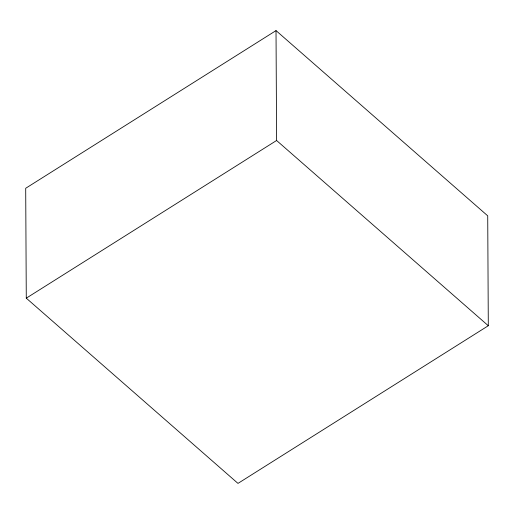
<?xml version="1.0" encoding="UTF-8"?>
<svg xmlns="http://www.w3.org/2000/svg" width="514" height="514" viewBox="0 0 514 514"><rect width="100%" height="100%" fill="white"/><g stroke="black" fill="none" stroke-linecap="round" stroke-linejoin="round"><path stroke-width="0.77" d="M276.018 30.602L25.7 188.272L26.278 298.165L237.982 483.398L488.3 325.728L487.722 215.835L276.018 30.602L276.596 140.495L488.3 325.728M26.278 298.165L276.596 140.495"/></g></svg>
